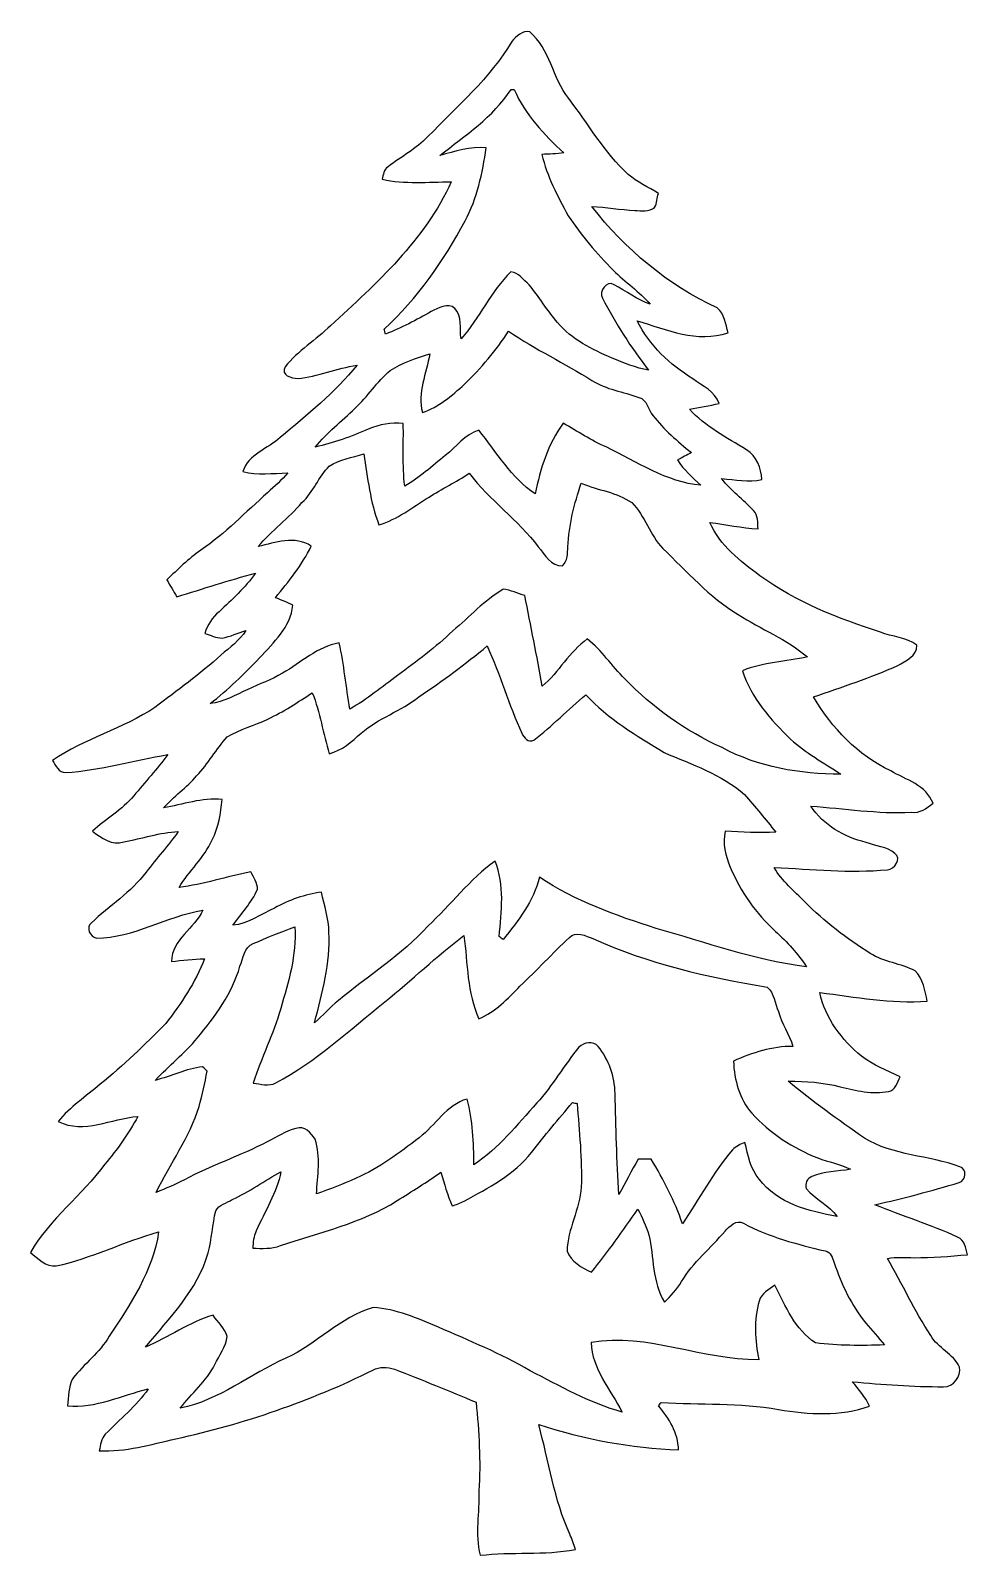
# Model space of a CAD drawing. Header units: centimetres. Extents: x -8.8 to 8.8, y -14.3 to 14.3.
import ezdxf

# ---------------------------------------------------------------- set-up
doc = ezdxf.new("R2010")
doc.units = ezdxf.units.CM
doc.header["$MEASUREMENT"] = 0
doc.layers.add('Layer 1', color=7, linetype='Continuous')

msp = doc.modelspace()

# ---------------------------------------------------------------- linework, layer by layer
at = {"layer": 'Layer 1', "color": 252}
for points, knots in [([(0.22684, 14.06525), (0.29951, 14.1672), (0.43145, 14.27304), (0.56056, 14.25011), (0.56056, 14.25011), (0.93909, 13.92449), (0.98919, 13.38509), (1.29081, 13.00198), (1.29081, 13.00198), (1.65876, 12.52502), (1.95756, 11.98951), (2.40559, 11.57887), (2.40559, 11.57887), (2.57563, 11.43071), (2.78412, 11.33757), (2.97674, 11.22292), (2.97674, 11.22292), (2.93793, 11.14143), (2.95063, 11.03912), (2.9016, 10.96081), (2.9016, 10.96081), (2.79964, 10.87508), (2.64936, 10.89942), (2.52906, 10.90083), (2.52906, 10.90083), (2.25989, 10.92271), (1.99214, 10.96081), (1.72297, 10.97986), (1.72297, 10.97986), (2.34421, 10.17623), (3.15172, 9.50666), (4.07494, 9.07874), (4.07494, 9.07874), (4.21252, 8.96585), (4.23298, 8.77076), (4.27778, 8.61131), (4.27778, 8.61131), (3.70205, 8.42081), (3.12067, 8.66669), (2.57563, 8.83779), (2.57563, 8.83779), (2.79753, 8.37459), (3.19052, 8.01934), (3.61844, 7.74771), (3.61844, 7.74771), (3.80012, 7.61753), (4.02802, 7.51311), (4.11092, 7.29015), (4.11092, 7.29015), (3.92712, 7.24147), (3.73768, 7.21572), (3.55177, 7.18185), (3.55177, 7.18185), (3.85057, 6.85659), (4.25203, 6.65339), (4.62139, 6.42126), (4.62139, 6.42126), (4.81401, 6.30767), (4.89514, 6.07695), (4.91208, 5.86352), (4.91208, 5.86352), (4.66196, 5.8039), (4.40796, 5.8674), (4.15678, 5.88151), (4.15678, 5.88151), (4.32823, 5.65573), (4.56283, 5.49028), (4.75509, 5.28355), (4.75509, 5.28355), (4.84011, 5.19042), (4.83447, 5.05636), (4.83835, 4.93889), (4.83835, 4.93889), (4.53566, 4.95723), (4.23862, 5.02391), (3.93841, 5.0613), (3.93841, 5.0613), (4.12362, 4.63233), (4.50674, 4.33105), (4.87539, 4.064), (4.87539, 4.064), (5.55202, 3.57082), (6.34083, 3.26249), (7.1314, 3.00496), (7.1314, 3.00496), (7.35471, 2.92135), (7.61965, 2.91183), (7.81438, 2.76049), (7.81438, 2.76049), (7.83096, 2.5594), (7.59883, 2.4698), (7.46054, 2.38372), (7.46054, 2.38372), (6.94725, 2.15336), (6.40927, 1.97979), (5.87869, 1.79317), (5.87869, 1.79317), (6.22265, 1.21391), (6.70842, 0.69744), (7.32578, 0.40852), (7.32578, 0.40852), (7.60977, 0.24377), (7.99359, 0.14076), (8.11742, -0.19791), (8.11742, -0.19791), (8.00065, -0.29139), (7.87118, -0.39053), (7.70855, -0.36724), (7.70855, -0.36724), (7.07849, -0.39582), (6.45407, -0.29598), (5.82754, -0.25012), (5.82754, -0.25012), (6.06178, -0.60748), (6.45372, -0.83079), (6.86259, -0.93028), (6.86259, -0.93028), (7.03827, -0.99977), (7.25382, -1.00648), (7.40234, -1.13524), (7.40234, -1.13524), (7.53533, -1.23472), (7.39846, -1.43122), (7.26334, -1.44216), (7.26334, -1.44216), (6.55708, -1.50848), (5.848, -1.43193), (5.14209, -1.40123), (5.14209, -1.40123), (5.28673, -1.65382), (5.51356, -1.84115), (5.71676, -2.04435), (5.71676, -2.04435), (6.08154, -2.41582), (6.50099, -2.7305), (6.93914, -3.01025), (6.93914, -3.01025), (7.19878, -3.16971), (7.51346, -3.19934), (7.78334, -3.33516), (7.78334, -3.33516), (7.93221, -3.48403), (7.97172, -3.70558), (8.00911, -3.90454), (8.00911, -3.90454), (7.33178, -3.94829), (6.66221, -3.82517), (5.99369, -3.74191), (5.99369, -3.74191), (6.1027, -4.21781), (6.40221, -4.63162), (6.77898, -4.9336), (6.77898, -4.9336), (6.99629, -5.10258), (7.25487, -5.20171), (7.49935, -5.32306), (7.49935, -5.32306), (7.44961, -5.41655), (7.41645, -5.57565), (7.28521, -5.59188), (7.28521, -5.59188), (6.98359, -5.65785), (6.67244, -5.57142), (6.37857, -5.50898), (6.37857, -5.50898), (6.06213, -5.42149), (5.73193, -5.39891), (5.40526, -5.40314), (5.40526, -5.40314), (5.8607, -5.78309), (6.34506, -6.12846), (6.83119, -6.46783), (6.83119, -6.46783), (7.37094, -6.80261), (8.04016, -6.78321), (8.62118, -7.00722), (8.62118, -7.00722), (8.75947, -7.03651), (8.73548, -7.26757), (8.61025, -7.29862), (8.61025, -7.29862), (8.08849, -7.45772), (7.56003, -7.59248), (7.02945, -7.71701), (7.02945, -7.71701), (7.54062, -7.93221), (8.07614, -8.08567), (8.57814, -8.32273), (8.57814, -8.32273), (8.71326, -8.37318), (8.73301, -8.52805), (8.76406, -8.65046), (8.76406, -8.65046), (8.43104, -8.67869), (8.09766, -8.71008), (7.76323, -8.70656), (7.76323, -8.70656), (7.59707, -8.70832), (7.42985, -8.68609), (7.26652, -8.72173), (7.26652, -8.72173), (7.54027, -9.2008), (7.77593, -9.70209), (8.07438, -10.16706), (8.07438, -10.16706), (8.21196, -10.40059), (8.49736, -10.50713), (8.61236, -10.75478), (8.61236, -10.75478), (8.65152, -10.92835), (8.50089, -11.13543), (8.31356, -11.12273), (8.31356, -11.12273), (7.74312, -11.12273), (7.17338, -11.08498), (6.60576, -11.02995), (6.60576, -11.02995), (6.72359, -11.17494), (6.84953, -11.31711), (6.92997, -11.48786), (6.92997, -11.48786), (6.38528, -11.67977), (5.78273, -11.64872), (5.22182, -11.54712), (5.22182, -11.54712), (4.49474, -11.41624), (3.75426, -11.46739), (3.02084, -11.41695), (3.02084, -11.41695), (3.00955, -11.43318), (2.98697, -11.46598), (2.97568, -11.48221), (2.97568, -11.48221), (3.17324, -11.71787), (3.3401, -11.98774), (3.34998, -12.30559), (3.34998, -12.30559), (2.46062, -12.27384), (1.57692, -12.10381), (0.72919, -11.83358), (0.72919, -11.83358), (0.9211, -12.51726), (1.01459, -13.23516), (1.31374, -13.88533), (1.31374, -13.88533), (1.35149, -13.97847), (1.38606, -14.07442), (1.41605, -14.17144), (1.41605, -14.17144), (0.82973, -14.28362), (0.22296, -14.20883), (-0.36936, -14.28009), (-0.36936, -14.28009), (-0.46955, -13.88251), (-0.37959, -13.47717), (-0.39229, -13.075), (-0.39229, -13.075), (-0.35384, -12.52044), (-0.39017, -11.96481), (-0.44485, -11.41271), (-0.44485, -11.41271), (-0.95109, -11.19822), (-1.46156, -10.99467), (-1.97379, -10.79606), (-1.97379, -10.79606), (-2.10432, -10.75055), (-2.25354, -10.74279), (-2.37631, -10.81229), (-2.37631, -10.81229), (-3.54859, -11.39155), (-4.7946, -11.81876), (-6.07131, -12.09957), (-6.07131, -12.09957), (-6.54403, -12.20717), (-7.01675, -12.34581), (-7.50711, -12.32359), (-7.50711, -12.32359), (-7.47889, -12.21634), (-7.47007, -12.0971), (-7.39175, -12.01279), (-7.39175, -12.01279), (-7.11835, -11.73515), (-6.81038, -11.48503), (-6.58566, -11.16401), (-6.58566, -11.16401), (-7.08766, -11.2843), (-7.5692, -11.52948), (-8.10084, -11.48115), (-8.10084, -11.48115), (-8.08426, -11.3097), (-8.0832, -11.12979), (-8.00488, -10.97245), (-8.00488, -10.97245), (-7.78651, -10.69834), (-7.50041, -10.48279), (-7.31802, -10.1794), (-7.31802, -10.1794), (-6.92291, -9.5818), (-6.49887, -8.94962), (-6.39233, -8.22501), (-6.39233, -8.22501), (-7.04321, -8.40528), (-7.65175, -8.71996), (-8.31391, -8.86213), (-8.31391, -8.86213), (-8.50618, -8.8773), (-8.65858, -8.72419), (-8.79369, -8.60672), (-8.79369, -8.60672), (-8.43033, -7.97525), (-7.82884, -7.53851), (-7.40057, -6.95713), (-7.40057, -6.95713), (-7.16492, -6.68091), (-6.95537, -6.38281), (-6.7818, -6.06354), (-6.7818, -6.06354), (-7.27675, -6.09283), (-7.79321, -6.40151), (-8.2744, -6.15456), (-8.2744, -6.15456), (-8.04968, -5.88327), (-7.75406, -5.68537), (-7.48877, -5.45783), (-7.48877, -5.45783), (-7.05238, -5.10999), (-6.65127, -4.71981), (-6.26039, -4.32294), (-6.26039, -4.32294), (-5.97253, -3.95005), (-5.69948, -3.55212), (-5.53403, -3.10762), (-5.53403, -3.10762), (-5.74146, -3.11291), (-5.94748, -3.1436), (-6.15386, -3.15771), (-6.15386, -3.15771), (-6.14221, -2.74567), (-5.7217, -2.54353), (-5.56189, -2.19992), (-5.56189, -2.19992), (-6.24205, -2.30999), (-6.85483, -2.71992), (-7.55685, -2.72098), (-7.55685, -2.72098), (-7.67644, -2.69663), (-7.76534, -2.52307), (-7.65281, -2.43734), (-7.65281, -2.43734), (-7.31167, -2.11949), (-6.91162, -1.86337), (-6.62728, -1.48731), (-6.62728, -1.48731), (-6.43184, -1.22873), (-6.21171, -0.99025), (-6.02474, -0.72531), (-6.02474, -0.72531), (-6.37258, -0.74295), (-6.70384, -0.85901), (-7.04533, -0.91687), (-7.04533, -0.91687), (-7.26828, -0.99907), (-7.46337, -0.84384), (-7.63164, -0.72073), (-7.63164, -0.72073), (-7.38152, -0.49001), (-7.07637, -0.3235), (-6.85765, -0.05786), (-6.85765, -0.05786), (-6.64492, 0.19932), (-6.41985, 0.44697), (-6.21983, 0.71367), (-6.21983, 0.71367), (-6.858, 0.60678), (-7.48418, 0.41557), (-8.13329, 0.37924), (-8.13329, 0.37924), (-8.26453, 0.3743), (-8.31991, 0.51329), (-8.38129, 0.60431), (-8.38129, 0.60431), (-7.78439, 1.01282), (-7.06508, 1.19486), (-6.4643, 1.59667), (-6.4643, 1.59667), (-6.04238, 1.91241), (-5.61516, 2.22321), (-5.22464, 2.5781), (-5.22464, 2.5781), (-5.05848, 2.72027), (-4.87363, 2.84939), (-4.7565, 3.03883), (-4.7565, 3.03883), (-4.90538, 2.98873), (-5.05107, 2.92629), (-5.20488, 2.89348), (-5.20488, 2.89348), (-5.31671, 2.89948), (-5.42008, 2.95028), (-5.52485, 2.98415), (-5.52485, 2.98415), (-5.4804, 3.14501), (-5.38445, 3.2826), (-5.25992, 3.39019), (-5.25992, 3.39019), (-5.01685, 3.61421), (-4.77379, 3.8414), (-4.57764, 4.10916), (-4.57764, 4.10916), (-5.07365, 3.98004), (-5.56084, 3.81811), (-6.05155, 3.6703), (-6.05155, 3.6703), (-6.1154, 3.77578), (-6.1789, 3.88056), (-6.23888, 3.9878), (-6.23888, 3.9878), (-6.03356, 4.18042), (-5.83389, 4.38115), (-5.60105, 4.54201), (-5.60105, 4.54201), (-5.14562, 4.85422), (-4.76215, 5.25533), (-4.34869, 5.61869), (-4.34869, 5.61869), (-4.21711, 5.73511), (-4.08764, 5.85505), (-3.97263, 5.9884), (-3.97263, 5.9884), (-4.25238, 5.98523), (-4.53954, 5.93901), (-4.81436, 6.0138), (-4.81436, 6.0138), (-4.71241, 6.34083), (-4.34199, 6.4389), (-4.11233, 6.65374), (-4.11233, 6.65374), (-3.60962, 7.07672), (-3.08681, 7.493), (-2.67511, 8.00911), (-2.67511, 8.00911), (-3.05082, 7.94561), (-3.40854, 7.79321), (-3.78919, 7.75652), (-3.78919, 7.75652), (-3.90631, 7.75617), (-4.10704, 7.82532), (-4.02308, 7.97525), (-4.02308, 7.97525), (-3.78037, 8.2744), (-3.44699, 8.48007), (-3.17077, 8.74571), (-3.17077, 8.74571), (-2.30576, 9.53558), (-1.40441, 10.35367), (-0.90876, 11.43917), (-0.90876, 11.43917), (-1.34091, 11.43741), (-1.77871, 11.39437), (-2.20521, 11.48609), (-2.20521, 11.48609), (-2.18228, 11.56899), (-2.17417, 11.67095), (-2.09374, 11.72104), (-2.09374, 11.72104), (-1.84538, 11.90872), (-1.56669, 12.05794), (-1.34973, 12.28549), (-1.34973, 12.28549), (-0.79446, 12.84922), (-0.18697, 13.38157), (0.22684, 14.06525), (0.22684, 14.06525), (0.22684, 14.06525), (0.22684, 14.06525), (0.22684, 14.06525)], [0, 0, 0, 0, 0.00833333, 0.00833333, 0.00833333, 0.00833333, 0.01666667, 0.01666667, 0.01666667, 0.01666667, 0.025, 0.025, 0.025, 0.025, 0.03333333, 0.03333333, 0.03333333, 0.03333333, 0.04166667, 0.04166667, 0.04166667, 0.04166667, 0.05, 0.05, 0.05, 0.05, 0.05833333, 0.05833333, 0.05833333, 0.05833333, 0.06666667, 0.06666667, 0.06666667, 0.06666667, 0.075, 0.075, 0.075, 0.075, 0.08333333, 0.08333333, 0.08333333, 0.08333333, 0.09166667, 0.09166667, 0.09166667, 0.09166667, 0.1, 0.1, 0.1, 0.1, 0.10833333, 0.10833333, 0.10833333, 0.10833333, 0.11666667, 0.11666667, 0.11666667, 0.11666667, 0.125, 0.125, 0.125, 0.125, 0.13333333, 0.13333333, 0.13333333, 0.13333333, 0.14166667, 0.14166667, 0.14166667, 0.14166667, 0.15, 0.15, 0.15, 0.15, 0.15833333, 0.15833333, 0.15833333, 0.15833333, 0.16666667, 0.16666667, 0.16666667, 0.16666667, 0.175, 0.175, 0.175, 0.175, 0.18333333, 0.18333333, 0.18333333, 0.18333333, 0.19166667, 0.19166667, 0.19166667, 0.19166667, 0.2, 0.2, 0.2, 0.2, 0.20833333, 0.20833333, 0.20833333, 0.20833333, 0.21666667, 0.21666667, 0.21666667, 0.21666667, 0.225, 0.225, 0.225, 0.225, 0.23333333, 0.23333333, 0.23333333, 0.23333333, 0.24166667, 0.24166667, 0.24166667, 0.24166667, 0.25, 0.25, 0.25, 0.25, 0.25833333, 0.25833333, 0.25833333, 0.25833333, 0.26666667, 0.26666667, 0.26666667, 0.26666667, 0.275, 0.275, 0.275, 0.275, 0.28333333, 0.28333333, 0.28333333, 0.28333333, 0.29166667, 0.29166667, 0.29166667, 0.29166667, 0.3, 0.3, 0.3, 0.3, 0.30833333, 0.30833333, 0.30833333, 0.30833333, 0.31666667, 0.31666667, 0.31666667, 0.31666667, 0.325, 0.325, 0.325, 0.325, 0.33333333, 0.33333333, 0.33333333, 0.33333333, 0.34166667, 0.34166667, 0.34166667, 0.34166667, 0.35, 0.35, 0.35, 0.35, 0.35833333, 0.35833333, 0.35833333, 0.35833333, 0.36666667, 0.36666667, 0.36666667, 0.36666667, 0.375, 0.375, 0.375, 0.375, 0.38333333, 0.38333333, 0.38333333, 0.38333333, 0.39166667, 0.39166667, 0.39166667, 0.39166667, 0.4, 0.4, 0.4, 0.4, 0.40833333, 0.40833333, 0.40833333, 0.40833333, 0.41666667, 0.41666667, 0.41666667, 0.41666667, 0.425, 0.425, 0.425, 0.425, 0.43333333, 0.43333333, 0.43333333, 0.43333333, 0.44166667, 0.44166667, 0.44166667, 0.44166667, 0.45, 0.45, 0.45, 0.45, 0.45833333, 0.45833333, 0.45833333, 0.45833333, 0.46666667, 0.46666667, 0.46666667, 0.46666667, 0.475, 0.475, 0.475, 0.475, 0.48333333, 0.48333333, 0.48333333, 0.48333333, 0.49166667, 0.49166667, 0.49166667, 0.49166667, 0.5, 0.5, 0.5, 0.5, 0.50833333, 0.50833333, 0.50833333, 0.50833333, 0.51666667, 0.51666667, 0.51666667, 0.51666667, 0.525, 0.525, 0.525, 0.525, 0.53333333, 0.53333333, 0.53333333, 0.53333333, 0.54166667, 0.54166667, 0.54166667, 0.54166667, 0.55, 0.55, 0.55, 0.55, 0.55833333, 0.55833333, 0.55833333, 0.55833333, 0.56666667, 0.56666667, 0.56666667, 0.56666667, 0.575, 0.575, 0.575, 0.575, 0.58333333, 0.58333333, 0.58333333, 0.58333333, 0.59166667, 0.59166667, 0.59166667, 0.59166667, 0.6, 0.6, 0.6, 0.6, 0.60833333, 0.60833333, 0.60833333, 0.60833333, 0.61666667, 0.61666667, 0.61666667, 0.61666667, 0.625, 0.625, 0.625, 0.625, 0.63333333, 0.63333333, 0.63333333, 0.63333333, 0.64166667, 0.64166667, 0.64166667, 0.64166667, 0.65, 0.65, 0.65, 0.65, 0.65833333, 0.65833333, 0.65833333, 0.65833333, 0.66666667, 0.66666667, 0.66666667, 0.66666667, 0.675, 0.675, 0.675, 0.675, 0.68333333, 0.68333333, 0.68333333, 0.68333333, 0.69166667, 0.69166667, 0.69166667, 0.69166667, 0.7, 0.7, 0.7, 0.7, 0.70833333, 0.70833333, 0.70833333, 0.70833333, 0.71666667, 0.71666667, 0.71666667, 0.71666667, 0.725, 0.725, 0.725, 0.725, 0.73333333, 0.73333333, 0.73333333, 0.73333333, 0.74166667, 0.74166667, 0.74166667, 0.74166667, 0.75, 0.75, 0.75, 0.75, 0.75833333, 0.75833333, 0.75833333, 0.75833333, 0.76666667, 0.76666667, 0.76666667, 0.76666667, 0.775, 0.775, 0.775, 0.775, 0.78333333, 0.78333333, 0.78333333, 0.78333333, 0.79166667, 0.79166667, 0.79166667, 0.79166667, 0.8, 0.8, 0.8, 0.8, 0.80833333, 0.80833333, 0.80833333, 0.80833333, 0.81666667, 0.81666667, 0.81666667, 0.81666667, 0.825, 0.825, 0.825, 0.825, 0.83333333, 0.83333333, 0.83333333, 0.83333333, 0.84166667, 0.84166667, 0.84166667, 0.84166667, 0.85, 0.85, 0.85, 0.85, 0.85833333, 0.85833333, 0.85833333, 0.85833333, 0.86666667, 0.86666667, 0.86666667, 0.86666667, 0.875, 0.875, 0.875, 0.875, 0.88333333, 0.88333333, 0.88333333, 0.88333333, 0.89166667, 0.89166667, 0.89166667, 0.89166667, 0.9, 0.9, 0.9, 0.9, 0.90833333, 0.90833333, 0.90833333, 0.90833333, 0.91666667, 0.91666667, 0.91666667, 0.91666667, 0.925, 0.925, 0.925, 0.925, 0.93333333, 0.93333333, 0.93333333, 0.93333333, 0.94166667, 0.94166667, 0.94166667, 0.94166667, 0.95, 0.95, 0.95, 0.95, 0.95833333, 0.95833333, 0.95833333, 0.95833333, 0.96666667, 0.96666667, 0.96666667, 0.96666667, 0.975, 0.975, 0.975, 0.975, 0.98333333, 0.98333333, 0.98333333, 0.98333333, 1, 1, 1, 1]), ([(0.21167, 13.16708), (-0.12559, 12.65132), (-0.64982, 12.30771), (-1.12324, 11.93236), (-1.12324, 11.93236), (-0.83961, 12.00573), (-0.5528, 12.10945), (-0.25435, 12.07735), (-0.25435, 12.07735), (-0.32667, 11.60639), (-0.41945, 11.12837), (-0.65158, 10.70645), (-0.65158, 10.70645), (-1.04951, 9.96139), (-1.53776, 9.25266), (-2.16606, 8.68327), (-2.16606, 8.68327), (-2.16006, 8.65928), (-2.14806, 8.6106), (-2.14171, 8.58661), (-2.14171, 8.58661), (-1.84609, 8.70479), (-1.5621, 8.85155), (-1.28552, 9.00924), (-1.28552, 9.00924), (-1.15888, 9.06921), (-0.97049, 9.1888), (-0.8449, 9.06745), (-0.8449, 9.06745), (-0.68933, 8.92104), (-0.75988, 8.68927), (-0.72425, 8.49983), (-0.72425, 8.49983), (-0.37712, 8.89071), (-0.16722, 9.38706), (0.20708, 9.75431), (0.20708, 9.75431), (0.3556, 9.74266), (0.44344, 9.59802), (0.54998, 9.51159), (0.54998, 9.51159), (0.74119, 9.28723), (0.88547, 9.02652), (1.08162, 8.80569), (1.08162, 8.80569), (1.34479, 8.48254), (1.73108, 8.30086), (2.10573, 8.13964), (2.10573, 8.13964), (2.32692, 8.04898), (2.54847, 7.95302), (2.78589, 7.91351), (2.78589, 7.91351), (2.45886, 8.33684), (2.16641, 8.78558), (1.9244, 9.26324), (1.9244, 9.26324), (1.84856, 9.38706), (2.00307, 9.60367), (2.14171, 9.51336), (2.14171, 9.51336), (2.3682, 9.39271), (2.57246, 9.22761), (2.81975, 9.14788), (2.81975, 9.14788), (2.61091, 9.38283), (2.35091, 9.5631), (2.12725, 9.78253), (2.12725, 9.78253), (1.81257, 10.09438), (1.52823, 10.43799), (1.28164, 10.80558), (1.28164, 10.80558), (1.08409, 11.17106), (0.88018, 11.54465), (0.78952, 11.95352), (0.78952, 11.95352), (0.92604, 11.96022), (1.06433, 11.95987), (1.20015, 11.97998), (1.20015, 11.97998), (0.8322, 12.32147), (0.47131, 12.70035), (0.27129, 13.16743), (0.27129, 13.16743), (0.25647, 13.16743), (0.22684, 13.16708), (0.21167, 13.16708), (0.21167, 13.16708), (0.21167, 13.16708), (0.21167, 13.16708), (0.21167, 13.16708)], [0, 0, 0, 0, 0.04166667, 0.04166667, 0.04166667, 0.04166667, 0.08333333, 0.08333333, 0.08333333, 0.08333333, 0.125, 0.125, 0.125, 0.125, 0.16666667, 0.16666667, 0.16666667, 0.16666667, 0.20833333, 0.20833333, 0.20833333, 0.20833333, 0.25, 0.25, 0.25, 0.25, 0.29166667, 0.29166667, 0.29166667, 0.29166667, 0.33333333, 0.33333333, 0.33333333, 0.33333333, 0.375, 0.375, 0.375, 0.375, 0.41666667, 0.41666667, 0.41666667, 0.41666667, 0.45833333, 0.45833333, 0.45833333, 0.45833333, 0.5, 0.5, 0.5, 0.5, 0.54166667, 0.54166667, 0.54166667, 0.54166667, 0.58333333, 0.58333333, 0.58333333, 0.58333333, 0.625, 0.625, 0.625, 0.625, 0.66666667, 0.66666667, 0.66666667, 0.66666667, 0.70833333, 0.70833333, 0.70833333, 0.70833333, 0.75, 0.75, 0.75, 0.75, 0.79166667, 0.79166667, 0.79166667, 0.79166667, 0.83333333, 0.83333333, 0.83333333, 0.83333333, 0.875, 0.875, 0.875, 0.875, 0.91666667, 0.91666667, 0.91666667, 0.91666667, 1, 1, 1, 1]), ([(-0.66252, 7.64752), (-0.89711, 7.43479), (-1.14653, 7.22418), (-1.44921, 7.11729), (-1.44921, 7.11729), (-1.55293, 7.48947), (-1.36772, 7.85495), (-1.31374, 8.21972), (-1.31374, 8.21972), (-1.56739, 8.13717), (-1.82563, 8.04968), (-2.05317, 7.90787), (-2.05317, 7.90787), (-2.30293, 7.70008), (-2.47579, 7.41539), (-2.71321, 7.19349), (-2.71321, 7.19349), (-2.96404, 6.95572), (-3.23744, 6.74017), (-3.45793, 6.47171), (-3.45793, 6.47171), (-3.11573, 6.54756), (-2.78448, 6.66715), (-2.46415, 6.80826), (-2.46415, 6.80826), (-2.25919, 6.89892), (-2.03235, 6.93702), (-1.80869, 6.91303), (-1.80869, 6.91303), (-1.80128, 6.52251), (-1.82563, 6.13128), (-1.78188, 5.74181), (-1.78188, 5.74181), (-1.50566, 5.89986), (-1.26753, 6.11434), (-1.02059, 6.31296), (-1.02059, 6.31296), (-0.81421, 6.47418), (-0.65546, 6.70983), (-0.39264, 6.78744), (-0.39264, 6.78744), (-0.05891, 6.37963), (0.21308, 5.8928), (0.66181, 5.59611), (0.66181, 5.59611), (0.76094, 6.0639), (0.89923, 6.53239), (1.19062, 6.92044), (1.19062, 6.92044), (1.45697, 6.76839), (1.71027, 6.59201), (1.99566, 6.47559), (1.99566, 6.47559), (2.56575, 6.19831), (3.12279, 5.81589), (3.76943, 5.75628), (3.76943, 5.75628), (3.61315, 5.90479), (3.44558, 6.0452), (3.33093, 6.23076), (3.33093, 6.23076), (3.41736, 6.27662), (3.50449, 6.32142), (3.59022, 6.3687), (3.59022, 6.3687), (3.33163, 6.57895), (3.07305, 6.79909), (2.86949, 7.06543), (2.86949, 7.06543), (2.78059, 7.17621), (2.75978, 7.35683), (2.60703, 7.40234), (2.60703, 7.40234), (2.31387, 7.50852), (1.99319, 7.54803), (1.72755, 7.72019), (1.72755, 7.72019), (1.21638, 8.04439), (0.66358, 8.29592), (0.16581, 8.642), (0.16581, 8.642), (-0.07408, 8.28287), (-0.34925, 7.94561), (-0.66252, 7.64752), (-0.66252, 7.64752), (-0.66252, 7.64752), (-0.66252, 7.64752), (-0.66252, 7.64752)], [0, 0, 0, 0, 0.04347826, 0.04347826, 0.04347826, 0.04347826, 0.08695652, 0.08695652, 0.08695652, 0.08695652, 0.13043478, 0.13043478, 0.13043478, 0.13043478, 0.17391304, 0.17391304, 0.17391304, 0.17391304, 0.2173913, 0.2173913, 0.2173913, 0.2173913, 0.26086957, 0.26086957, 0.26086957, 0.26086957, 0.30434783, 0.30434783, 0.30434783, 0.30434783, 0.34782609, 0.34782609, 0.34782609, 0.34782609, 0.39130435, 0.39130435, 0.39130435, 0.39130435, 0.43478261, 0.43478261, 0.43478261, 0.43478261, 0.47826087, 0.47826087, 0.47826087, 0.47826087, 0.52173913, 0.52173913, 0.52173913, 0.52173913, 0.56521739, 0.56521739, 0.56521739, 0.56521739, 0.60869565, 0.60869565, 0.60869565, 0.60869565, 0.65217391, 0.65217391, 0.65217391, 0.65217391, 0.69565217, 0.69565217, 0.69565217, 0.69565217, 0.73913043, 0.73913043, 0.73913043, 0.73913043, 0.7826087, 0.7826087, 0.7826087, 0.7826087, 0.82608696, 0.82608696, 0.82608696, 0.82608696, 0.86956522, 0.86956522, 0.86956522, 0.86956522, 0.91304348, 0.91304348, 0.91304348, 0.91304348, 1, 1, 1, 1]), ([(-3.19405, 6.11787), (-3.39796, 5.91608), (-3.48756, 5.62681), (-3.70699, 5.43595), (-3.70699, 5.43595), (-3.95746, 5.1375), (-4.27637, 4.90643), (-4.52826, 4.61081), (-4.52826, 4.61081), (-4.20123, 4.68524), (-3.84457, 4.81824), (-3.53307, 4.61786), (-3.53307, 4.61786), (-3.7024, 4.25873), (-3.95923, 3.95923), (-4.20299, 3.65125), (-4.20299, 3.65125), (-4.09187, 3.60962), (-3.98251, 3.56341), (-3.87597, 3.5112), (-3.87597, 3.5112), (-3.92042, 3.10056), (-4.23968, 2.81305), (-4.49968, 2.52377), (-4.49968, 2.52377), (-4.79531, 2.22462), (-5.09164, 1.92476), (-5.42749, 1.6697), (-5.42749, 1.6697), (-5.17243, 1.69968), (-4.94841, 1.82809), (-4.71981, 1.93358), (-4.71981, 1.93358), (-4.50533, 2.03694), (-4.27743, 2.11314), (-4.07388, 2.23838), (-4.07388, 2.23838), (-3.72004, 2.43134), (-3.42053, 2.73967), (-3.00743, 2.80494), (-3.00743, 2.80494), (-2.91818, 2.39713), (-2.88149, 1.97838), (-2.80741, 1.56704), (-2.80741, 1.56704), (-2.48885, 1.7459), (-2.20909, 1.9812), (-1.91453, 2.19534), (-1.91453, 2.19534), (-1.55681, 2.45745), (-1.20156, 2.72486), (-0.87877, 3.03001), (-0.87877, 3.03001), (-0.56691, 3.29212), (-0.29069, 3.60257), (0.06315, 3.80859), (0.06315, 3.80859), (0.20532, 3.79906), (0.33408, 3.7278), (0.47061, 3.69111), (0.47061, 3.69111), (0.5775, 3.12455), (0.69674, 2.56046), (0.79551, 1.99249), (0.79551, 1.99249), (1.10561, 2.2606), (1.30387, 2.63807), (1.63971, 2.88008), (1.63971, 2.88008), (1.911, 2.66629), (2.09868, 2.37243), (2.34174, 2.13043), (2.34174, 2.13043), (2.86632, 1.59702), (3.48121, 1.15111), (4.16454, 0.8442), (4.16454, 0.8442), (4.84505, 0.47978), (5.62575, 0.34572), (6.39127, 0.34678), (6.39127, 0.34678), (6.07307, 0.55986), (5.73193, 0.74471), (5.44795, 1.00365), (5.44795, 1.00365), (5.07436, 1.36948), (4.71241, 1.77729), (4.54625, 2.28353), (4.54625, 2.28353), (4.9336, 2.44369), (5.36011, 2.45357), (5.7658, 2.54141), (5.7658, 2.54141), (5.37845, 2.87479), (4.89021, 3.06035), (4.46581, 3.33939), (4.46581, 3.33939), (3.92783, 3.66607), (3.50273, 4.13738), (3.05682, 4.57376), (3.05682, 4.57376), (2.80846, 4.82282), (2.72309, 5.1876), (2.47333, 5.43384), (2.47333, 5.43384), (2.19216, 5.62892), (1.83656, 5.66314), (1.52717, 5.79649), (1.52717, 5.79649), (1.39524, 5.41161), (1.29293, 5.01262), (1.27776, 4.6041), (1.27776, 4.6041), (1.26788, 4.48628), (1.27317, 4.33846), (1.17475, 4.25132), (1.17475, 4.25132), (0.95462, 4.23192), (0.84667, 4.46299), (0.72108, 4.60234), (0.72108, 4.60234), (0.34255, 5.1121), (-0.18979, 5.47688), (-0.57397, 5.98135), (-0.57397, 5.98135), (-0.82021, 5.81978), (-1.08444, 5.68819), (-1.3335, 5.5312), (-1.3335, 5.5312), (-1.63583, 5.34811), (-1.91699, 5.11528), (-2.26342, 5.01826), (-2.26342, 5.01826), (-2.43205, 5.44124), (-2.47227, 5.89809), (-2.54953, 6.34294), (-2.54953, 6.34294), (-2.76719, 6.27733), (-3.00002, 6.23923), (-3.19405, 6.11787), (-3.19405, 6.11787), (-3.19405, 6.11787), (-3.19405, 6.11787), (-3.19405, 6.11787)], [0, 0, 0, 0, 0.02702703, 0.02702703, 0.02702703, 0.02702703, 0.05405405, 0.05405405, 0.05405405, 0.05405405, 0.08108108, 0.08108108, 0.08108108, 0.08108108, 0.10810811, 0.10810811, 0.10810811, 0.10810811, 0.13513514, 0.13513514, 0.13513514, 0.13513514, 0.16216216, 0.16216216, 0.16216216, 0.16216216, 0.18918919, 0.18918919, 0.18918919, 0.18918919, 0.21621622, 0.21621622, 0.21621622, 0.21621622, 0.24324324, 0.24324324, 0.24324324, 0.24324324, 0.27027027, 0.27027027, 0.27027027, 0.27027027, 0.2972973, 0.2972973, 0.2972973, 0.2972973, 0.32432432, 0.32432432, 0.32432432, 0.32432432, 0.35135135, 0.35135135, 0.35135135, 0.35135135, 0.37837838, 0.37837838, 0.37837838, 0.37837838, 0.40540541, 0.40540541, 0.40540541, 0.40540541, 0.43243243, 0.43243243, 0.43243243, 0.43243243, 0.45945946, 0.45945946, 0.45945946, 0.45945946, 0.48648649, 0.48648649, 0.48648649, 0.48648649, 0.51351351, 0.51351351, 0.51351351, 0.51351351, 0.54054054, 0.54054054, 0.54054054, 0.54054054, 0.56756757, 0.56756757, 0.56756757, 0.56756757, 0.59459459, 0.59459459, 0.59459459, 0.59459459, 0.62162162, 0.62162162, 0.62162162, 0.62162162, 0.64864865, 0.64864865, 0.64864865, 0.64864865, 0.67567568, 0.67567568, 0.67567568, 0.67567568, 0.7027027, 0.7027027, 0.7027027, 0.7027027, 0.72972973, 0.72972973, 0.72972973, 0.72972973, 0.75675676, 0.75675676, 0.75675676, 0.75675676, 0.78378378, 0.78378378, 0.78378378, 0.78378378, 0.81081081, 0.81081081, 0.81081081, 0.81081081, 0.83783784, 0.83783784, 0.83783784, 0.83783784, 0.86486486, 0.86486486, 0.86486486, 0.86486486, 0.89189189, 0.89189189, 0.89189189, 0.89189189, 0.91891892, 0.91891892, 0.91891892, 0.91891892, 0.94594595, 0.94594595, 0.94594595, 0.94594595, 1, 1, 1, 1]), ([(-1.51694, 1.79705), (-1.84926, 1.52506), (-2.27401, 1.40088), (-2.59786, 1.11654), (-2.59786, 1.11654), (-2.77283, 0.95497), (-2.95839, 0.79199), (-3.19476, 0.73096), (-3.19476, 0.73096), (-3.31611, 1.10631), (-3.36303, 1.50248), (-3.51402, 1.86866), (-3.51402, 1.86866), (-3.78707, 1.69721), (-4.05236, 1.50954), (-4.34904, 1.38007), (-4.34904, 1.38007), (-4.59599, 1.25624), (-4.87292, 1.19486), (-5.1054, 1.04422), (-5.1054, 1.04422), (-5.31495, 0.81703), (-5.46382, 0.54046), (-5.68008, 0.31856), (-5.68008, 0.31856), (-5.86846, 0.09701), (-6.10905, -0.07056), (-6.30379, -0.28504), (-6.30379, -0.28504), (-5.9369, -0.22437), (-5.58165, -0.08467), (-5.20136, -0.12912), (-5.20136, -0.12912), (-5.22852, -0.38629), (-5.27085, -0.65052), (-5.38868, -0.88406), (-5.38868, -0.88406), (-5.54038, -1.21885), (-5.82295, -1.46368), (-6.01063, -1.77482), (-6.01063, -1.77482), (-5.55413, -1.71626), (-5.11598, -1.56951), (-4.66549, -1.48273), (-4.66549, -1.48273), (-4.61363, -1.58609), (-4.53355, -1.6891), (-4.54201, -1.81046), (-4.54201, -1.81046), (-4.65032, -2.06199), (-4.84364, -2.26201), (-5.00168, -2.48179), (-5.00168, -2.48179), (-4.71417, -2.45886), (-4.47922, -2.27013), (-4.22134, -2.16041), (-4.22134, -2.16041), (-3.94899, -2.00907), (-3.65125, -1.90218), (-3.34116, -1.86231), (-3.34116, -1.86231), (-3.28718, -2.11067), (-3.20569, -2.3555), (-3.2004, -2.61197), (-3.2004, -2.61197), (-3.16618, -3.19229), (-3.33163, -3.75285), (-3.47028, -4.30883), (-3.47028, -4.30883), (-3.31505, -4.17618), (-3.18276, -4.0192), (-3.02401, -3.89079), (-3.02401, -3.89079), (-2.46592, -3.42512), (-1.83727, -3.04271), (-1.34832, -2.49696), (-1.34832, -2.49696), (-0.91511, -2.10502), (-0.56797, -1.61643), (-0.08678, -1.28023), (-0.08678, -1.28023), (0.09384, -1.72685), (0.03316, -2.22462), (-0.01094, -2.69205), (-0.01094, -2.69205), (0.00741, -2.70651), (0.04339, -2.73473), (0.06174, -2.74884), (0.06174, -2.74884), (0.3489, -2.40065), (0.63077, -2.02812), (0.74471, -1.58362), (0.74471, -1.58362), (1.41182, -2.02847), (2.17135, -2.30188), (2.93158, -2.54), (2.93158, -2.54), (3.86433, -2.80211), (4.7819, -3.14678), (5.74992, -3.2579), (5.74992, -3.2579), (5.58024, -3.01625), (5.38551, -2.79224), (5.16537, -2.59574), (5.16537, -2.59574), (4.80272, -2.2606), (4.50674, -1.85173), (4.31976, -1.39383), (4.31976, -1.39383), (4.22663, -1.18428), (4.17124, -0.9465), (4.22487, -0.71931), (4.22487, -0.71931), (4.5399, -0.74295), (4.85563, -0.75988), (5.17137, -0.73836), (5.17137, -0.73836), (4.98228, -0.49848), (4.78543, -0.26458), (4.58752, -0.03281), (4.58752, -0.03281), (4.15431, 0.34749), (3.59833, 0.52776), (3.07869, 0.75424), (3.07869, 0.75424), (2.56081, 1.06962), (2.02953, 1.3843), (1.6129, 1.83233), (1.6129, 1.83233), (1.28023, 1.55857), (0.98002, 1.24636), (0.63747, 0.98531), (0.63747, 0.98531), (0.53763, 0.92745), (0.44979, 1.03223), (0.41169, 1.11442), (0.41169, 1.11442), (0.16898, 1.64782), (0.00741, 2.21403), (-0.2346, 2.74779), (-0.2346, 2.74779), (-0.64594, 2.40947), (-1.07386, 2.09233), (-1.51694, 1.79705), (-1.51694, 1.79705), (-1.51694, 1.79705), (-1.51694, 1.79705), (-1.51694, 1.79705)], [0, 0, 0, 0, 0.02631579, 0.02631579, 0.02631579, 0.02631579, 0.05263158, 0.05263158, 0.05263158, 0.05263158, 0.07894737, 0.07894737, 0.07894737, 0.07894737, 0.10526316, 0.10526316, 0.10526316, 0.10526316, 0.13157895, 0.13157895, 0.13157895, 0.13157895, 0.15789474, 0.15789474, 0.15789474, 0.15789474, 0.18421053, 0.18421053, 0.18421053, 0.18421053, 0.21052632, 0.21052632, 0.21052632, 0.21052632, 0.23684211, 0.23684211, 0.23684211, 0.23684211, 0.26315789, 0.26315789, 0.26315789, 0.26315789, 0.28947368, 0.28947368, 0.28947368, 0.28947368, 0.31578947, 0.31578947, 0.31578947, 0.31578947, 0.34210526, 0.34210526, 0.34210526, 0.34210526, 0.36842105, 0.36842105, 0.36842105, 0.36842105, 0.39473684, 0.39473684, 0.39473684, 0.39473684, 0.42105263, 0.42105263, 0.42105263, 0.42105263, 0.44736842, 0.44736842, 0.44736842, 0.44736842, 0.47368421, 0.47368421, 0.47368421, 0.47368421, 0.5, 0.5, 0.5, 0.5, 0.52631579, 0.52631579, 0.52631579, 0.52631579, 0.55263158, 0.55263158, 0.55263158, 0.55263158, 0.57894737, 0.57894737, 0.57894737, 0.57894737, 0.60526316, 0.60526316, 0.60526316, 0.60526316, 0.63157895, 0.63157895, 0.63157895, 0.63157895, 0.65789474, 0.65789474, 0.65789474, 0.65789474, 0.68421053, 0.68421053, 0.68421053, 0.68421053, 0.71052632, 0.71052632, 0.71052632, 0.71052632, 0.73684211, 0.73684211, 0.73684211, 0.73684211, 0.76315789, 0.76315789, 0.76315789, 0.76315789, 0.78947368, 0.78947368, 0.78947368, 0.78947368, 0.81578947, 0.81578947, 0.81578947, 0.81578947, 0.84210526, 0.84210526, 0.84210526, 0.84210526, 0.86842105, 0.86842105, 0.86842105, 0.86842105, 0.89473684, 0.89473684, 0.89473684, 0.89473684, 0.92105263, 0.92105263, 0.92105263, 0.92105263, 0.94736842, 0.94736842, 0.94736842, 0.94736842, 1, 1, 1, 1]), ([(-4.61821, -2.8261), (-4.79425, -2.88819), (-4.80448, -3.10586), (-4.86974, -3.25085), (-4.86974, -3.25085), (-5.01509, -3.75955), (-5.33576, -4.19418), (-5.66984, -4.59493), (-5.66984, -4.59493), (-5.9055, -4.88421), (-6.20466, -5.11069), (-6.45478, -5.38586), (-6.45478, -5.38586), (-6.15738, -5.30648), (-5.87587, -5.17137), (-5.56754, -5.13115), (-5.56754, -5.13115), (-5.53967, -5.15902), (-5.51109, -5.18689), (-5.48252, -5.21476), (-5.48252, -5.21476), (-5.52556, -5.43595), (-5.57283, -5.65644), (-5.63421, -5.87375), (-5.63421, -5.87375), (-5.80849, -6.45301), (-6.18067, -6.94196), (-6.43573, -7.48418), (-6.43573, -7.48418), (-6.25757, -7.41221), (-6.08013, -7.33707), (-5.91044, -7.24641), (-5.91044, -7.24641), (-5.40879, -6.97794), (-4.8641, -6.80226), (-4.36069, -6.53732), (-4.36069, -6.53732), (-4.18148, -6.45231), (-4.0132, -6.33624), (-3.81953, -6.28579), (-3.81953, -6.28579), (-3.65901, -6.22794), (-3.5373, -6.37187), (-3.46216, -6.4897), (-3.46216, -6.4897), (-3.35033, -6.82166), (-3.41736, -7.17268), (-3.43394, -7.51311), (-3.43394, -7.51311), (-3.18276, -7.42632), (-2.93688, -7.32508), (-2.69311, -7.21924), (-2.69311, -7.21924), (-2.26272, -7.0291), (-1.87995, -6.74899), (-1.51095, -6.46042), (-1.51095, -6.46042), (-1.20438, -6.22864), (-1.00224, -5.84518), (-0.61242, -5.73652), (-0.61242, -5.73652), (-0.50624, -6.13657), (-0.4886, -6.55426), (-0.48578, -6.96666), (-0.48578, -6.96666), (-0.02187, -6.65903), (0.3242, -6.217), (0.69462, -5.8099), (0.69462, -5.8099), (0.9906, -5.4864), (1.20438, -5.10011), (1.48414, -4.76462), (1.48414, -4.76462), (1.58009, -4.67395), (1.74907, -4.64361), (1.84467, -4.75192), (1.84467, -4.75192), (2.04329, -4.99886), (2.1523, -5.3146), (2.16112, -5.63139), (2.16112, -5.63139), (2.17911, -6.2611), (2.18687, -6.89187), (2.23202, -7.52087), (2.23202, -7.52087), (2.3562, -7.30321), (2.46592, -7.07778), (2.59292, -6.86188), (2.59292, -6.86188), (2.65395, -6.86223), (2.77671, -6.86294), (2.83774, -6.86329), (2.83774, -6.86329), (3.0674, -7.24853), (3.28048, -7.64505), (3.42159, -8.07226), (3.42159, -8.07226), (3.73345, -7.61012), (3.99521, -7.11165), (4.35998, -6.68655), (4.35998, -6.68655), (4.42383, -6.61917), (4.51167, -6.5853), (4.59422, -6.54685), (4.59422, -6.54685), (4.65137, -6.78709), (4.69688, -7.04215), (4.85987, -7.23794), (4.85987, -7.23794), (5.19924, -7.69444), (5.79473, -7.84013), (6.3246, -7.93538), (6.3246, -7.93538), (6.16162, -7.72689), (5.91397, -7.61048), (5.74075, -7.41292), (5.74075, -7.41292), (5.7083, -7.32261), (5.76227, -7.22418), (5.848, -7.18891), (5.848, -7.18891), (6.07236, -7.07919), (6.33166, -7.09895), (6.5719, -7.04921), (6.5719, -7.04921), (6.37787, -6.95254), (6.16197, -6.91444), (5.95983, -6.83966), (5.95983, -6.83966), (5.49346, -6.65551), (5.05954, -6.3754), (4.72264, -6.00287), (4.72264, -6.00287), (4.48381, -5.73229), (4.39667, -5.3788), (4.37797, -5.02779), (4.37797, -5.02779), (4.72757, -4.86481), (5.10469, -4.74909), (5.49381, -4.7498), (5.49381, -4.7498), (5.42114, -4.52437), (5.2892, -4.32364), (5.2197, -4.09716), (5.2197, -4.09716), (5.15126, -3.94723), (5.14491, -3.75214), (5.01086, -3.63961), (5.01086, -3.63961), (3.89431, -3.4604), (2.7813, -3.19793), (1.74625, -2.73226), (1.74625, -2.73226), (1.61325, -2.68393), (1.41923, -2.58269), (1.30387, -2.71286), (1.30387, -2.71286), (0.98743, -3.00814), (0.69286, -3.32634), (0.37818, -3.62338), (0.37818, -3.62338), (0.14958, -3.86009), (-0.08396, -4.10069), (-0.39017, -4.23651), (-0.39017, -4.23651), (-0.61701, -3.74756), (-0.60078, -3.19652), (-0.67204, -2.673), (-0.67204, -2.673), (-1.18851, -3.05999), (-1.64853, -3.51402), (-2.15371, -3.91513), (-2.15371, -3.91513), (-2.81517, -4.445), (-3.4417, -5.03449), (-4.19594, -5.43419), (-4.19594, -5.43419), (-4.32929, -5.50474), (-4.48028, -5.45218), (-4.62104, -5.43631), (-4.62104, -5.43631), (-4.46864, -4.96464), (-4.24356, -4.51979), (-4.10528, -4.04319), (-4.10528, -4.04319), (-3.96028, -3.54683), (-3.80718, -3.03706), (-3.83822, -2.51425), (-3.83822, -2.51425), (-4.10422, -2.60138), (-4.3628, -2.71251), (-4.61821, -2.8261), (-4.61821, -2.8261), (-4.61821, -2.8261), (-4.61821, -2.8261), (-4.61821, -2.8261)], [0, 0, 0, 0, 0.02, 0.02, 0.02, 0.02, 0.04, 0.04, 0.04, 0.04, 0.06, 0.06, 0.06, 0.06, 0.08, 0.08, 0.08, 0.08, 0.1, 0.1, 0.1, 0.1, 0.12, 0.12, 0.12, 0.12, 0.14, 0.14, 0.14, 0.14, 0.16, 0.16, 0.16, 0.16, 0.18, 0.18, 0.18, 0.18, 0.2, 0.2, 0.2, 0.2, 0.22, 0.22, 0.22, 0.22, 0.24, 0.24, 0.24, 0.24, 0.26, 0.26, 0.26, 0.26, 0.28, 0.28, 0.28, 0.28, 0.3, 0.3, 0.3, 0.3, 0.32, 0.32, 0.32, 0.32, 0.34, 0.34, 0.34, 0.34, 0.36, 0.36, 0.36, 0.36, 0.38, 0.38, 0.38, 0.38, 0.4, 0.4, 0.4, 0.4, 0.42, 0.42, 0.42, 0.42, 0.44, 0.44, 0.44, 0.44, 0.46, 0.46, 0.46, 0.46, 0.48, 0.48, 0.48, 0.48, 0.5, 0.5, 0.5, 0.5, 0.52, 0.52, 0.52, 0.52, 0.54, 0.54, 0.54, 0.54, 0.56, 0.56, 0.56, 0.56, 0.58, 0.58, 0.58, 0.58, 0.6, 0.6, 0.6, 0.6, 0.62, 0.62, 0.62, 0.62, 0.64, 0.64, 0.64, 0.64, 0.66, 0.66, 0.66, 0.66, 0.68, 0.68, 0.68, 0.68, 0.7, 0.7, 0.7, 0.7, 0.72, 0.72, 0.72, 0.72, 0.74, 0.74, 0.74, 0.74, 0.76, 0.76, 0.76, 0.76, 0.78, 0.78, 0.78, 0.78, 0.8, 0.8, 0.8, 0.8, 0.82, 0.82, 0.82, 0.82, 0.84, 0.84, 0.84, 0.84, 0.86, 0.86, 0.86, 0.86, 0.88, 0.88, 0.88, 0.88, 0.9, 0.9, 0.9, 0.9, 0.92, 0.92, 0.92, 0.92, 0.94, 0.94, 0.94, 0.94, 0.96, 0.96, 0.96, 0.96, 1, 1, 1, 1]), ([(1.36172, -5.80108), (1.10314, -6.11046), (0.83891, -6.41456), (0.5969, -6.73735), (0.5969, -6.73735), (0.26529, -7.15257), (-0.21308, -7.39881), (-0.66957, -7.64928), (-0.66957, -7.64928), (-0.7433, -7.68279), (-0.81844, -7.71278), (-0.895, -7.73889), (-0.895, -7.73889), (-0.98072, -7.53392), (-1.0414, -7.31943), (-1.10349, -7.10671), (-1.10349, -7.10671), (-1.36843, -7.2958), (-1.64783, -7.46337), (-1.92229, -7.63834), (-1.92229, -7.63834), (-2.58939, -8.06238), (-3.37256, -8.23066), (-4.11163, -8.48113), (-4.11163, -8.48113), (-4.27708, -8.54992), (-4.45629, -8.53087), (-4.62986, -8.52981), (-4.62986, -8.52981), (-4.62386, -8.41904), (-4.61081, -8.30651), (-4.56389, -8.20491), (-4.56389, -8.20491), (-4.40126, -7.83872), (-4.17795, -7.49441), (-4.10069, -7.09612), (-4.10069, -7.09612), (-4.40584, -7.26828), (-4.69441, -7.47113), (-5.01333, -7.61824), (-5.01333, -7.61824), (-5.11669, -7.68279), (-5.26027, -7.71454), (-5.32201, -7.82814), (-5.32201, -7.82814), (-5.38445, -8.08743), (-5.39397, -8.35801), (-5.46559, -8.61624), (-5.46559, -8.61624), (-5.6642, -9.31369), (-6.18949, -9.83615), (-6.63575, -10.38084), (-6.63575, -10.38084), (-6.20642, -10.19775), (-5.82436, -9.91623), (-5.37245, -9.78394), (-5.37245, -9.78394), (-5.28073, -9.91306), (-5.15549, -10.02806), (-5.10611, -10.18187), (-5.10611, -10.18187), (-5.12621, -10.37625), (-5.26098, -10.53606), (-5.34106, -10.70892), (-5.34106, -10.70892), (-5.49734, -11.02466), (-5.77744, -11.24938), (-5.98699, -11.52701), (-5.98699, -11.52701), (-5.26168, -11.37391), (-4.67254, -10.8906), (-4.01003, -10.58827), (-4.01003, -10.58827), (-3.42971, -10.33321), (-2.99297, -9.81569), (-2.37278, -9.64177), (-2.37278, -9.64177), (-1.9431, -9.6647), (-1.54234, -9.84215), (-1.15111, -10.00689), (-1.15111, -10.00689), (-0.56974, -10.26301), (0.02046, -10.5029), (0.56938, -10.82569), (0.56938, -10.82569), (1.13065, -11.11038), (1.68275, -11.42965), (2.29411, -11.59757), (2.29411, -11.59757), (2.07398, -11.17565), (1.72826, -10.79288), (1.70956, -10.29335), (1.70956, -10.29335), (2.7753, -10.11414), (3.79166, -10.6299), (4.85069, -10.61791), (4.85069, -10.61791), (4.78543, -10.2556), (4.75509, -9.8746), (4.86128, -9.51794), (4.86128, -9.51794), (4.90361, -9.37648), (5.03626, -9.29957), (5.15303, -9.22408), (5.15303, -9.22408), (5.35728, -9.61461), (5.53191, -10.05558), (5.91608, -10.30393), (5.91608, -10.30393), (6.344, -10.35791), (6.77757, -10.35509), (7.20831, -10.33992), (7.20831, -10.33992), (7.09859, -10.19845), (6.96983, -10.07251), (6.86012, -9.9314), (6.86012, -9.9314), (6.58671, -9.59979), (6.40115, -9.20715), (6.26604, -8.80181), (6.26604, -8.80181), (6.22864, -8.71714), (6.20854, -8.59508), (6.09847, -8.58026), (6.09847, -8.58026), (5.57177, -8.45538), (5.04578, -8.31921), (4.5653, -8.06309), (4.5653, -8.06309), (4.43054, -7.98019), (4.30918, -8.122), (4.22275, -8.20879), (4.22275, -8.20879), (3.95076, -8.52417), (3.62232, -8.7951), (3.40325, -9.15388), (3.40325, -9.15388), (3.31999, -9.29993), (3.20357, -9.42128), (3.08434, -9.53805), (3.08434, -9.53805), (2.85186, -9.1627), (2.8896, -8.69456), (2.79435, -8.27864), (2.79435, -8.27864), (2.74038, -8.11213), (2.67018, -7.95267), (2.58904, -7.79851), (2.58904, -7.79851), (2.30576, -8.19714), (2.026, -8.59861), (1.71944, -8.98031), (1.71944, -8.98031), (1.53882, -8.89423), (1.33385, -8.78346), (1.26012, -8.5852), (1.26012, -8.5852), (1.27035, -8.17104), (1.50213, -7.79851), (1.52576, -7.3854), (1.52576, -7.3854), (1.54587, -6.86223), (1.48766, -6.34083), (1.44886, -5.82013), (1.44886, -5.82013), (1.42699, -5.81519), (1.38359, -5.80566), (1.36172, -5.80108)], [0, 0, 0, 0, 0.02325581, 0.02325581, 0.02325581, 0.02325581, 0.04651163, 0.04651163, 0.04651163, 0.04651163, 0.06976744, 0.06976744, 0.06976744, 0.06976744, 0.09302326, 0.09302326, 0.09302326, 0.09302326, 0.11627907, 0.11627907, 0.11627907, 0.11627907, 0.13953488, 0.13953488, 0.13953488, 0.13953488, 0.1627907, 0.1627907, 0.1627907, 0.1627907, 0.18604651, 0.18604651, 0.18604651, 0.18604651, 0.20930233, 0.20930233, 0.20930233, 0.20930233, 0.23255814, 0.23255814, 0.23255814, 0.23255814, 0.25581395, 0.25581395, 0.25581395, 0.25581395, 0.27906977, 0.27906977, 0.27906977, 0.27906977, 0.30232558, 0.30232558, 0.30232558, 0.30232558, 0.3255814, 0.3255814, 0.3255814, 0.3255814, 0.34883721, 0.34883721, 0.34883721, 0.34883721, 0.37209302, 0.37209302, 0.37209302, 0.37209302, 0.39534884, 0.39534884, 0.39534884, 0.39534884, 0.41860465, 0.41860465, 0.41860465, 0.41860465, 0.44186047, 0.44186047, 0.44186047, 0.44186047, 0.46511628, 0.46511628, 0.46511628, 0.46511628, 0.48837209, 0.48837209, 0.48837209, 0.48837209, 0.51162791, 0.51162791, 0.51162791, 0.51162791, 0.53488372, 0.53488372, 0.53488372, 0.53488372, 0.55813953, 0.55813953, 0.55813953, 0.55813953, 0.58139535, 0.58139535, 0.58139535, 0.58139535, 0.60465116, 0.60465116, 0.60465116, 0.60465116, 0.62790698, 0.62790698, 0.62790698, 0.62790698, 0.65116279, 0.65116279, 0.65116279, 0.65116279, 0.6744186, 0.6744186, 0.6744186, 0.6744186, 0.69767442, 0.69767442, 0.69767442, 0.69767442, 0.72093023, 0.72093023, 0.72093023, 0.72093023, 0.74418605, 0.74418605, 0.74418605, 0.74418605, 0.76744186, 0.76744186, 0.76744186, 0.76744186, 0.79069767, 0.79069767, 0.79069767, 0.79069767, 0.81395349, 0.81395349, 0.81395349, 0.81395349, 0.8372093, 0.8372093, 0.8372093, 0.8372093, 0.86046512, 0.86046512, 0.86046512, 0.86046512, 0.88372093, 0.88372093, 0.88372093, 0.88372093, 0.90697674, 0.90697674, 0.90697674, 0.90697674, 0.93023256, 0.93023256, 0.93023256, 0.93023256, 0.95348837, 0.95348837, 0.95348837, 0.95348837, 1, 1, 1, 1])]:
    msp.add_open_spline(points, degree=3, knots=knots, dxfattribs=at)

doc.saveas('drawing.dxf')
